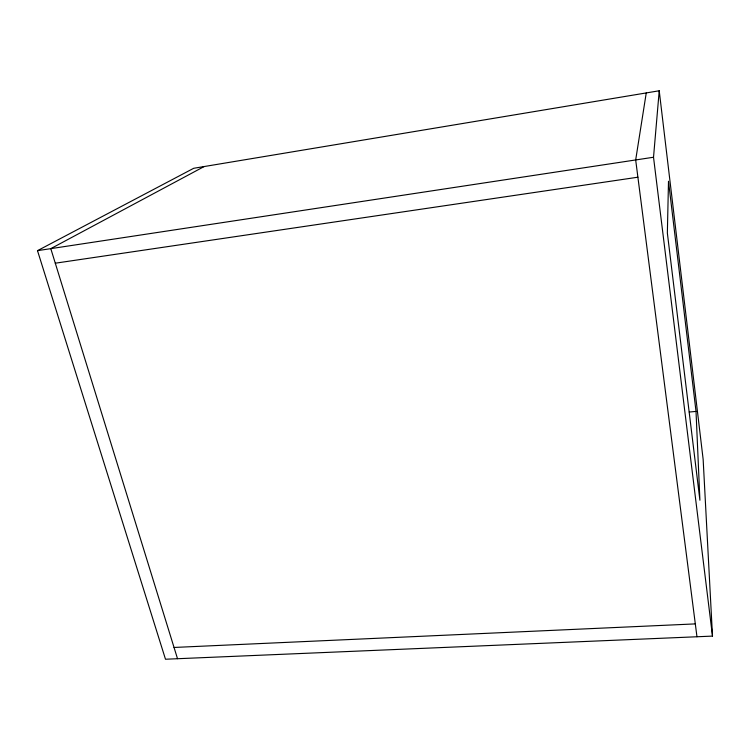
<?xml version="1.0" encoding="UTF-8"?>
<svg xmlns="http://www.w3.org/2000/svg" width="750" height="750" viewBox="0 0 750 750"><rect width="100%" height="100%" fill="white"/><g stroke="black" fill="none" stroke-linecap="round" stroke-linejoin="round"><path stroke-width="1.12" d="M712.5 636.103L653.522 157.247L659.222 90.769L193.716 168.281L37.5 250.659L165.488 659.231L712.5 636.103L703.144 459.347L659.222 90.769M646.247 92.934L635.681 159.956L696.966 636.759M204.15 166.547L50.794 248.644L177.525 658.725M37.5 250.659L653.522 157.247M55.294 263.203L637.903 177.206M689.25 412.041L696.019 411.412L668.494 181.237L667.359 233.053L699.909 500.231L696.019 411.412M174.047 647.456L695.316 623.897"/></g></svg>
